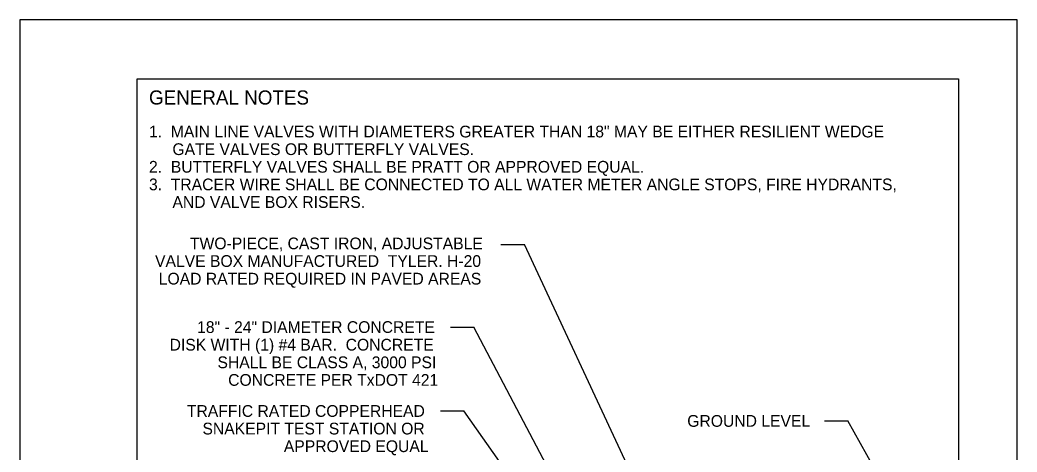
# Model space of a CAD drawing. Extents: x 2082680.9 to 2082689.4, y 13331271.1 to 13331282.1.
# Drawn here: x 2082680.95 to 2082689.45, y 13331278.46 to 13331282.14 of the extents above; entities that cross this region are included whole.
import ezdxf

# ---------------------------------------------------------------- set-up
doc = ezdxf.new("R2010")
doc.units = 0
for name, color, linetype in [('Detail Label', 7, 'Continuous'), ('Non-Print', 7, 'Continuous'), ('Sheet Title Block', 7, 'Continuous')]:
    doc.layers.add(name, color=color, linetype=linetype)

msp = doc.modelspace()

# ---------------------------------------------------------------- linework, layer by layer
at = {"layer": 'Detail Label'}
for p, q in [((2082685.0465, 13331280.2313), (2082685.2465, 13331280.2313)), ((2082686.1408, 13331278.312), (2082685.2465, 13331280.2313)), ((2082684.6165, 13331279.5282), (2082684.8165, 13331279.5282)), ((2082685.4348, 13331278.3528), (2082684.8165, 13331279.5282)), ((2082684.5313, 13331278.814), (2082684.7313, 13331278.814)), ((2082685.0884, 13331278.3077), (2082684.7313, 13331278.814)), ((2082687.8036, 13331278.7293), (2082688.0036, 13331278.7293)), ((2082688.2183, 13331278.3451), (2082688.0036, 13331278.7293))]:
    msp.add_line(p, q, dxfattribs=at)
at = {"layer": 'Non-Print'}
msp.add_lwpolyline([(2082680.946, 13331271.1426), (2082689.446, 13331271.1426), (2082689.446, 13331282.1426), (2082680.946, 13331282.1426)], close=True, dxfattribs=at)
at = {"layer": 'Sheet Title Block'}
msp.add_lwpolyline([(2082681.946, 13331281.6426), (2082688.946, 13331281.6426), (2082688.946, 13331273.1426), (2082681.946, 13331273.1426)], close=True, dxfattribs=at)

# ---------------------------------------------------------------- texts
at = {"layer": 'Detail Label'}
for s, height, p in [('GENERAL NOTES', 0.12, (2082682.046, 13331281.4226)), ('1.  MAIN LINE VALVES WITH DIAMETERS GREATER THAN 18" MAY BE EITHER RESILIENT WEDGE ', 0.1, (2082682.046, 13331281.1426)), ('GATE VALVES OR BUTTERFLY VALVES.', 0.1, (2082682.246, 13331280.9926)), ('2.  BUTTERFLY VALVES SHALL BE PRATT OR APPROVED EQUAL.', 0.1, (2082682.046, 13331280.8426)), ('3.  TRACER WIRE SHALL BE CONNECTED TO ALL WATER METER ANGLE STOPS, FIRE HYDRANTS, ', 0.1, (2082682.046, 13331280.6926)), ('AND VALVE BOX RISERS.', 0.1, (2082682.246, 13331280.5426)), ('TWO-PIECE, CAST IRON, ADJUSTABLE', 0.1, (2082682.3954, 13331280.1903)), (' VALVE BOX MANUFACTURED  TYLER. H-20', 0.1, (2082682.0606, 13331280.0403)), (' LOAD RATED REQUIRED IN PAVED AREAS', 0.1, (2082682.0921, 13331279.8903)), ('18" - 24" DIAMETER CONCRETE', 0.1, (2082682.4562, 13331279.4781)), ('DISK WITH (1) #4 BAR.  CONCRETE', 0.1, (2082682.2218, 13331279.3281)), ('SHALL BE CLASS A, 3000 PSI', 0.1, (2082682.6297, 13331279.1781)), ('CONCRETE PER TxDOT 421', 0.1, (2082682.721, 13331279.0281)), ('TRAFFIC RATED COPPERHEAD', 0.1, (2082682.3692, 13331278.7639)), (' SNAKEPIT TEST STATION OR', 0.1, (2082682.4646, 13331278.6139)), ('GROUND LEVEL', 0.1, (2082686.6344, 13331278.6792)), (' APPROVED EQUAL', 0.1, (2082683.1584, 13331278.4639))]:
    msp.add_text(s, height=height, dxfattribs=at).set_placement(p)

doc.saveas('drawing.dxf')
